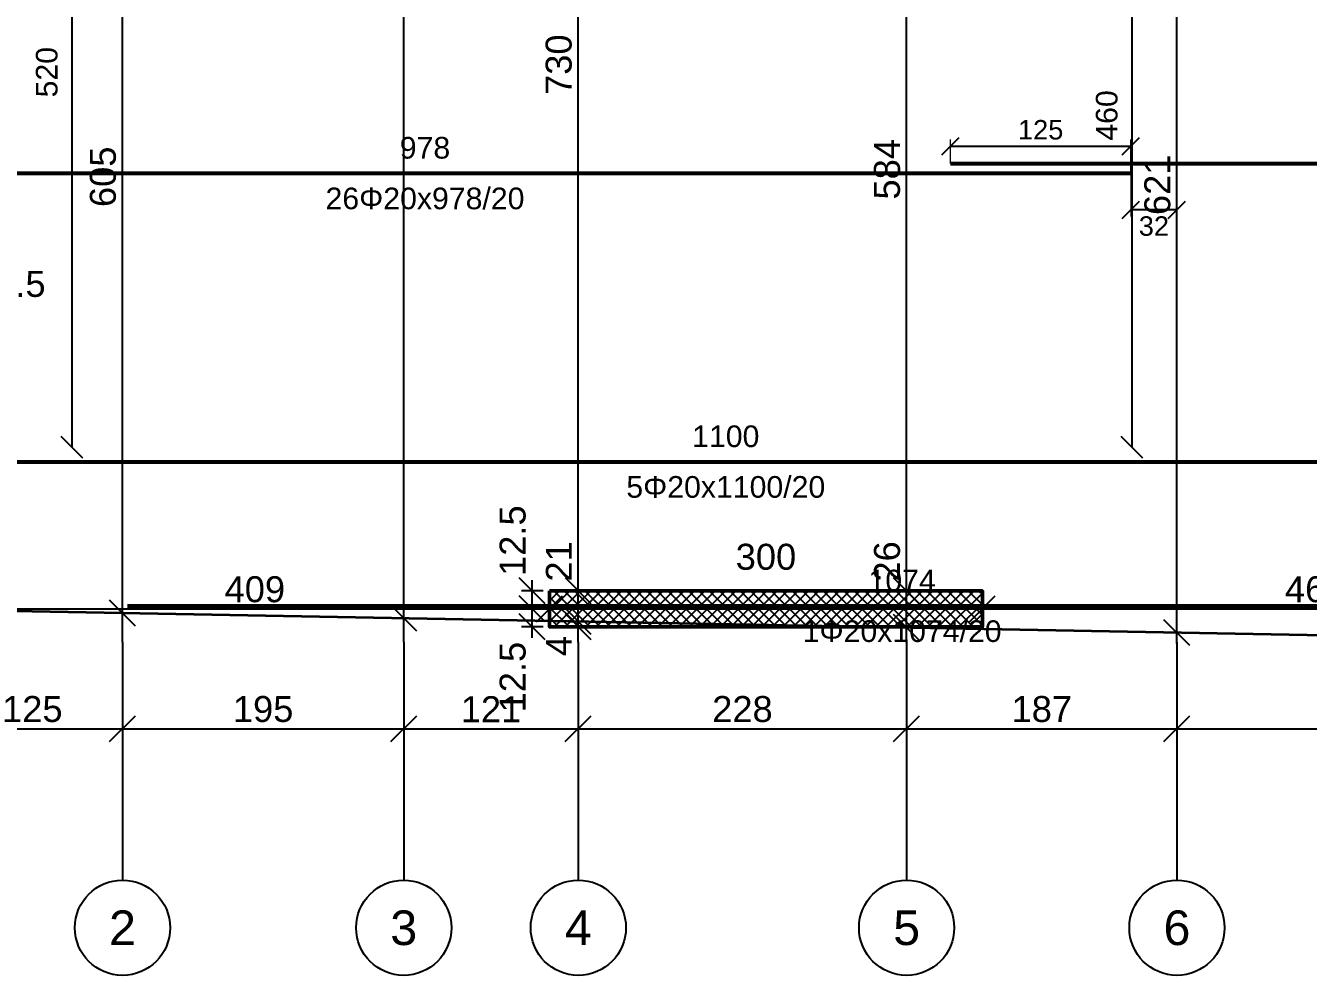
# Model space of a CAD drawing. Header units: millimetres. Extents: x -231 to 4719, y -2977 to 4533.
# Drawn here: x 217 to 1107, y -254 to 405 of the extents above; entities that cross this region are included whole.
import ezdxf
from ezdxf.enums import TextEntityAlignment as Align

# ---------------------------------------------------------------- set-up
doc = ezdxf.new("R2010")
doc.units = ezdxf.units.MM
for name, color, linetype in [('FW_AXIS', 7, 'Continuous'), ('FW_DIM', 7, 'Continuous'), ('FW_WALL_HATCH', 8, 'Continuous'), ('REB_BOT_MESH_X', 5, 'Continuous'), ('REB_BOT_MESH_X_AXDIM', 5, 'Continuous'), ('REB_BOT_MESH_X_LAP', 5, 'Continuous'), ('REB_BOT_MESH_X_RANGE', 5, 'Continuous'), ('REB_BOT_MESH_X_TEXT', 5, 'Continuous')]:
    doc.layers.add(name, color=color, linetype=linetype)
doc.layers.add('SLAB', color=3, linetype='Continuous', lineweight=35)
doc.layers.add('WALL', color=1, linetype='Continuous', lineweight=50)
doc.styles.add('REBAR_TXT', font='arial.ttf')
doc.styles.get("Standard").update_dxf_attribs({"font": 'arial.ttf'})
doc.dimstyles.new('FW_DIM', dxfattribs={"dimtxt": 18, "dimasz": 9, "dimexe": 7.5, "dimexo": 4.5, "dimgap": 4.5, "dimtad": 1, "dimdec": 0, "dimtxsty": 'Standard', "dimtsz": 9, "dimcen": 2.5, "dimdle": 7.5, "dimclrd": 256, "dimclre": 256, "dimclrt": 7, "dimazin": 3, "dimtfac": 1, "dimtmove": 2, "dimatfit": 3})
doc.dimstyles.new('REBAR LAP', dxfattribs={"dimtxt": 13.5, "dimasz": 2.5, "dimexe": 4.5, "dimexo": 0, "dimgap": 4.5, "dimtad": 1, "dimdec": 0, "dimtxsty": 'Standard', "dimtsz": 6, "dimcen": 2.5, "dimclrd": 6, "dimclre": 6, "dimclrt": 7, "dimazin": 3, "dimtfac": 1, "dimtmove": 2, "dimatfit": 3, "dimlwd": 25, "dimlwe": 18})
doc.dimstyles.new('REBAR M-200', dxfattribs={"dimtxt": 15, "dimasz": 15, "dimexe": 25, "dimexo": 12.5, "dimgap": 10, "dimtad": 1, "dimdec": 0, "dimtxsty": 'Standard', "dimblk": 'NONE', "dimcen": 50, "dimse1": 1, "dimse2": 1, "dimclrd": 6, "dimclre": 6, "dimclrt": 7, "dimazin": 3, "dimtfac": 1, "dimtmove": 2, "dimatfit": 3, "dimldrblk": 'NONE', "dimlwd": 53})
doc.dimstyles.new('REBAR RANGE', dxfattribs={"dimtxt": 15, "dimasz": 2.5, "dimexe": 0, "dimexo": 0, "dimgap": 10, "dimtad": 1, "dimdec": 0, "dimtxsty": 'Standard', "dimtsz": 7.5, "dimcen": 2.5, "dimse1": 1, "dimse2": 1, "dimclrd": 6, "dimclre": 6, "dimclrt": 7, "dimazin": 3, "dimtfac": 1, "dimtmove": 2, "dimatfit": 3, "dimlwd": 25})

# ---------------------------------------------------------------- blocks, each defined once
blk = doc.blocks.new('*D171')
at = {"color": 6, "lineweight": 53}
blk.add_line((5, 302.39), (983.5, 302.39), dxfattribs=at)
at = {"layer": 'Defpoints'}
for p in [(5, 302.39), (5, 302.39), (983.5, 302.39)]:
    blk.add_point(p, dxfattribs=at)
at = {"layer": 'REB_BOT_MESH_X', "color": 7, "insert": (494.25, 319.89), "char_height": 15, "attachment_point": 5}
blk.add_mtext('978', dxfattribs=at)
blk = doc.blocks.new('_NONE')
blk = doc.blocks.new('*D172')
at = {"color": 6, "lineweight": 53}
blk.add_line((858.5, 309.14), (1564, 309.14), dxfattribs=at)
at = {"layer": 'Defpoints'}
for p in [(858.5, 309.14), (858.5, 309.14), (1564, 309.14)]:
    blk.add_point(p, dxfattribs=at)
at = {"layer": 'REB_BOT_MESH_X', "color": 7, "insert": (1211.25, 326.64), "char_height": 15, "attachment_point": 5}
blk.add_mtext('706', dxfattribs=at)
blk = doc.blocks.new('_OBLIQUE')
at = {"color": 0, "linetype": 'BYBLOCK'}
blk.add_line((-0.5, -0.5), (0.5, 0.5), dxfattribs=at)
blk = doc.blocks.new('*D173')
at = {"color": 6, "lineweight": 18}
for p, q in [((858.5, 309.14), (858.5, 325.64)), ((983.5, 302.39), (983.5, 325.64))]:
    blk.add_line(p, q, dxfattribs=at)
at = {"color": 6, "lineweight": 25}
blk.add_line((858.5, 321.14), (983.5, 321.14), dxfattribs=at)
at = {"layer": 'Defpoints'}
for p in [(858.5, 321.14), (858.5, 309.14), (983.5, 302.39)]:
    blk.add_point(p, dxfattribs=at)
at = {"layer": 'REB_BOT_MESH_X_LAP', "color": 6, "xscale": 12, "yscale": 12}
for p in [(858.5, 321.14), (983.5, 321.14)]:
    blk.add_blockref('_OBLIQUE', p, dxfattribs=at)
at = {"layer": 'REB_BOT_MESH_X_LAP', "color": 7, "insert": (921, 332.39), "char_height": 13.5, "attachment_point": 5}
blk.add_mtext('125', dxfattribs=at)
blk = doc.blocks.new('*D174')
at = {"color": 6, "lineweight": 18}
for p, q in [((983.5, 302.39), (983.5, 272.39)), ((1015.5, 302.39), (1015.5, 272.39))]:
    blk.add_line(p, q, dxfattribs=at)
at = {"color": 6, "lineweight": 25}
blk.add_line((1015.5, 276.89), (983.5, 276.89), dxfattribs=at)
at = {"layer": 'Defpoints'}
for p in [(983.5, 302.39), (1015.5, 302.39), (1015.5, 276.89)]:
    blk.add_point(p, dxfattribs=at)
at = {"layer": 'REB_BOT_MESH_X_AXDIM', "color": 6, "xscale": 12, "yscale": 12}
for p in [(983.5, 276.89), (1015.5, 276.89)]:
    blk.add_blockref('_OBLIQUE', p, dxfattribs=at)
at = {"layer": 'REB_BOT_MESH_X_AXDIM', "color": 7, "insert": (999.5, 265.64), "char_height": 13.5, "attachment_point": 5}
blk.add_mtext('32', dxfattribs=at)
blk = doc.blocks.new('*D183')
at = {"color": 6, "lineweight": 53}
blk.add_line((153, 102.39), (1252.5, 102.39), dxfattribs=at)
at = {"layer": 'Defpoints'}
for p in [(153, 102.39), (153, 102.39), (1252.5, 102.39)]:
    blk.add_point(p, dxfattribs=at)
at = {"layer": 'REB_BOT_MESH_X', "color": 7, "insert": (702.75, 119.89), "char_height": 15, "attachment_point": 5}
blk.add_mtext('1100', dxfattribs=at)
blk = doc.blocks.new('*D191')
at = {"color": 6, "lineweight": 25}
blk.add_line((249.62, 112.39), (249.62, 632.39), dxfattribs=at)
at = {"layer": 'Defpoints'}
for p in [(249.62, 632.39), (249.62, 112.39), (249.62, 112.39)]:
    blk.add_point(p, dxfattribs=at)
at = {"layer": 'REB_BOT_MESH_X_RANGE', "color": 6, "xscale": 15, "yscale": 15, "rotation": 90}
for p in [(249.62, 632.39), (249.62, 112.39)]:
    blk.add_blockref('_OBLIQUE', p, dxfattribs=at)
at = {"layer": 'REB_BOT_MESH_X_RANGE', "color": 7, "insert": (232.12, 372.39), "char_height": 15, "attachment_point": 5, "rotation": 90}
blk.add_mtext('520', dxfattribs=at)
blk = doc.blocks.new('*D192')
at = {"color": 6, "lineweight": 25}
blk.add_line((984.38, 112.39), (984.38, 572.39), dxfattribs=at)
at = {"layer": 'Defpoints'}
for p in [(984.38, 572.39), (984.38, 112.39), (984.38, 112.39)]:
    blk.add_point(p, dxfattribs=at)
at = {"layer": 'REB_BOT_MESH_X_RANGE', "color": 6, "xscale": 15, "yscale": 15, "rotation": 90}
for p in [(984.38, 572.39), (984.38, 112.39)]:
    blk.add_blockref('_OBLIQUE', p, dxfattribs=at)
at = {"layer": 'REB_BOT_MESH_X_RANGE', "color": 7, "insert": (966.88, 342.39), "char_height": 15, "attachment_point": 5, "rotation": 90}
blk.add_mtext('460', dxfattribs=at)
blk = doc.blocks.new('*D214')
at = {"color": 6, "lineweight": 53}
blk.add_line((288, 2.39), (1362, 2.39), dxfattribs=at)
at = {"layer": 'Defpoints'}
for p in [(288, 2.39), (288, 2.39), (1362, 2.39)]:
    blk.add_point(p, dxfattribs=at)
at = {"layer": 'REB_BOT_MESH_X', "color": 7, "insert": (825, 19.89), "char_height": 15, "attachment_point": 5}
blk.add_mtext('1074', dxfattribs=at)
blk = doc.blocks.new('*D216')
for p, q in [((576.09, 0.34), (561.09, 0.34)), ((568.59, -19.66), (568.59, 7.84)), ((576.09, -12.16), (561.09, -12.16))]:
    blk.add_line(p, q)
at = {"layer": 'Defpoints'}
for p in [(580.59, 0.34), (568.59, -12.16), (580.59, -12.16)]:
    blk.add_point(p, dxfattribs=at)
at = {"layer": 'FW_DIM', "xscale": 18, "yscale": 18, "rotation": 90}
for p in [(568.59, 0.34), (568.59, -12.16)]:
    blk.add_blockref('_OBLIQUE', p, dxfattribs=at)
at = {"layer": 'FW_DIM', "color": 7, "insert": (555.09, -46.96), "char_height": 18, "attachment_point": 5, "rotation": 90}
blk.add_mtext('12.5', dxfattribs=at)
blk = doc.blocks.new('*D217')
for p, q in [((568.59, -7.16), (568.59, 20.34)), ((576.09, 12.84), (561.09, 12.84)), ((576.09, 0.34), (561.09, 0.34))]:
    blk.add_line(p, q)
at = {"layer": 'Defpoints'}
for p in [(580.59, 12.84), (568.59, 0.34), (580.59, 0.34)]:
    blk.add_point(p, dxfattribs=at)
at = {"layer": 'FW_DIM', "xscale": 18, "yscale": 18, "rotation": 90}
for p in [(568.59, 12.84), (568.59, 0.34)]:
    blk.add_blockref('_OBLIQUE', p, dxfattribs=at)
at = {"layer": 'FW_DIM', "color": 7, "insert": (555.09, 47.64), "char_height": 18, "attachment_point": 5, "rotation": 90}
blk.add_mtext('12.5', dxfattribs=at)
blk = doc.blocks.new('*D219')
for p, q in [((159.5, 204.5), (159.5, 219.5)), ((172, 204.5), (172, 219.5)), ((152, 212), (179.5, 212))]:
    blk.add_line(p, q)
at = {"layer": 'Defpoints'}
for p in [(159.5, 212), (159.5, 200), (172, 200)]:
    blk.add_point(p, dxfattribs=at)
at = {"layer": 'FW_DIM', "xscale": 18, "yscale": 18}
for p in [(159.5, 212), (172, 212)]:
    blk.add_blockref('_OBLIQUE', p, dxfattribs=at)
at = {"layer": 'FW_DIM', "color": 7, "insert": (206.8, 225.5), "char_height": 18, "attachment_point": 5}
blk.add_mtext('12.5', dxfattribs=at)
blk = doc.blocks.new('*D255')
for p, q in [((164.5, 0.34), (588.09, 0.34)), ((172, 4.84), (172, 7.84)), ((580.59, 4.84), (580.59, 7.84))]:
    blk.add_line(p, q)
at = {"layer": 'Defpoints'}
for p in [(172, 0.34), (172, 0.34), (580.59, 0.34)]:
    blk.add_point(p, dxfattribs=at)
at = {"layer": 'FW_DIM', "xscale": 18, "yscale": 18}
for p in [(172, 0.34), (580.59, 0.34)]:
    blk.add_blockref('_OBLIQUE', p, dxfattribs=at)
at = {"layer": 'FW_DIM', "color": 7, "insert": (376.3, 13.84), "char_height": 18, "attachment_point": 5}
blk.add_mtext('409', dxfattribs=at)
blk = doc.blocks.new('*D256')
for p, q in [((573.09, 0.34), (888.09, 0.34)), ((580.59, 4.84), (580.59, 7.84)), ((880.59, 4.84), (880.59, 7.84))]:
    blk.add_line(p, q)
at = {"layer": 'Defpoints'}
for p in [(580.59, 0.34), (580.59, 0.34), (880.59, 0.34)]:
    blk.add_point(p, dxfattribs=at)
at = {"layer": 'FW_DIM', "xscale": 18, "yscale": 18}
for p in [(580.59, 0.34), (880.59, 0.34)]:
    blk.add_blockref('_OBLIQUE', p, dxfattribs=at)
at = {"layer": 'FW_DIM', "color": 7, "insert": (730.59, 36.34), "char_height": 18, "attachment_point": 5}
blk.add_mtext('300', dxfattribs=at)
blk = doc.blocks.new('*D257')
for p, q in [((873.09, 0.34), (1349.5, 0.34)), ((880.59, 4.84), (880.59, 7.84)), ((1342, 4.84), (1342, 7.84))]:
    blk.add_line(p, q)
at = {"layer": 'Defpoints'}
for p in [(880.59, 0.34), (880.59, 0.34), (1342, 0.34)]:
    blk.add_point(p, dxfattribs=at)
at = {"layer": 'FW_DIM', "xscale": 18, "yscale": 18}
for p in [(880.59, 0.34), (1342, 0.34)]:
    blk.add_blockref('_OBLIQUE', p, dxfattribs=at)
at = {"layer": 'FW_DIM', "color": 7, "insert": (1111.3, 13.84), "char_height": 18, "attachment_point": 5}
blk.add_mtext('461', dxfattribs=at)
blk = doc.blocks.new('*D291')
for p, q in [((284.56, -10.06), (284.56, 609.8)), ((280.06, 602.3), (277.06, 602.3)), ((280.06, -2.56), (277.06, -2.56))]:
    blk.add_line(p, q)
at = {"layer": 'Defpoints'}
for p in [(284.56, 602.3), (284.56, -2.56), (284.56, -2.56)]:
    blk.add_point(p, dxfattribs=at)
at = {"layer": 'FW_DIM', "xscale": 18, "yscale": 18, "rotation": 90}
for p in [(284.56, 602.3), (284.56, -2.56)]:
    blk.add_blockref('_OBLIQUE', p, dxfattribs=at)
at = {"layer": 'FW_DIM', "color": 7, "insert": (271.06, 299.87), "char_height": 18, "attachment_point": 5, "rotation": 90}
blk.add_mtext('605', dxfattribs=at)
blk = doc.blocks.new('*D296')
for p, q in [((479.51, -13.69), (479.51, 1354.79)), ((475.01, 1347.29), (472.01, 1347.29)), ((475.01, -6.19), (472.01, -6.19))]:
    blk.add_line(p, q)
at = {"layer": 'Defpoints'}
for p in [(479.51, 1347.29), (479.51, -6.19), (479.51, -6.19)]:
    blk.add_point(p, dxfattribs=at)
at = {"layer": 'FW_DIM', "xscale": 18, "yscale": 18, "rotation": 90}
for p in [(479.51, 1347.29), (479.51, -6.19)]:
    blk.add_blockref('_OBLIQUE', p, dxfattribs=at)
at = {"layer": 'FW_DIM', "color": 7, "insert": (466.01, 670.55), "char_height": 18, "attachment_point": 5, "rotation": 90}
blk.add_mtext('1353', dxfattribs=at)
blk = doc.blocks.new('*D298')
for p, q in [((596.03, -8.44), (593.03, -8.44)), ((600.53, -19.66), (600.53, -0.94)), ((596.03, -12.16), (593.03, -12.16))]:
    blk.add_line(p, q)
at = {"layer": 'Defpoints'}
for p in [(600.53, -8.44), (600.53, -12.16), (600.53, -12.16)]:
    blk.add_point(p, dxfattribs=at)
at = {"layer": 'FW_DIM', "xscale": 18, "yscale": 18, "rotation": 90}
for p in [(600.53, -8.44), (600.53, -12.16)]:
    blk.add_blockref('_OBLIQUE', p, dxfattribs=at)
at = {"layer": 'FW_DIM', "color": 7, "insert": (587.03, -25.36), "char_height": 18, "attachment_point": 5, "rotation": 90}
blk.add_mtext('4', dxfattribs=at)
blk = doc.blocks.new('*D299')
for p, q in [((600.53, -15.94), (600.53, 20.34)), ((596.03, 12.84), (593.03, 12.84)), ((596.03, -8.44), (593.03, -8.44))]:
    blk.add_line(p, q)
at = {"layer": 'Defpoints'}
for p in [(600.53, 12.84), (600.53, -8.44), (600.53, -8.44)]:
    blk.add_point(p, dxfattribs=at)
at = {"layer": 'FW_DIM', "xscale": 18, "yscale": 18, "rotation": 90}
for p in [(600.53, 12.84), (600.53, -8.44)]:
    blk.add_blockref('_OBLIQUE', p, dxfattribs=at)
at = {"layer": 'FW_DIM', "color": 7, "insert": (587.03, 33.24), "char_height": 18, "attachment_point": 5, "rotation": 90}
blk.add_mtext('21', dxfattribs=at)
blk = doc.blocks.new('*D300')
for p, q in [((600.53, 5.34), (600.53, 749.85)), ((596.03, 742.35), (593.03, 742.35)), ((596.03, 12.84), (593.03, 12.84))]:
    blk.add_line(p, q)
at = {"layer": 'Defpoints'}
for p in [(600.53, 742.35), (600.53, 12.84), (600.53, 12.84)]:
    blk.add_point(p, dxfattribs=at)
at = {"layer": 'FW_DIM', "xscale": 18, "yscale": 18, "rotation": 90}
for p in [(600.53, 742.35), (600.53, 12.84)]:
    blk.add_blockref('_OBLIQUE', p, dxfattribs=at)
at = {"layer": 'FW_DIM', "color": 7, "insert": (587.03, 377.59), "char_height": 18, "attachment_point": 5, "rotation": 90}
blk.add_mtext('730', dxfattribs=at)
blk = doc.blocks.new('*D303')
for p, q in [((828.11, -20.17), (828.11, 20.34)), ((823.61, 12.84), (820.61, 12.84)), ((823.61, -12.67), (820.61, -12.67))]:
    blk.add_line(p, q)
at = {"layer": 'Defpoints'}
for p in [(828.11, 12.84), (828.11, -12.67), (828.11, -12.67)]:
    blk.add_point(p, dxfattribs=at)
at = {"layer": 'FW_DIM', "xscale": 18, "yscale": 18, "rotation": 90}
for p in [(828.11, 12.84), (828.11, -12.67)]:
    blk.add_blockref('_OBLIQUE', p, dxfattribs=at)
at = {"layer": 'FW_DIM', "color": 7, "insert": (814.61, 33.24), "char_height": 18, "attachment_point": 5, "rotation": 90}
blk.add_mtext('26', dxfattribs=at)
blk = doc.blocks.new('*D304')
for p, q in [((828.11, 5.34), (828.11, 604.83)), ((823.61, 597.33), (820.61, 597.33)), ((823.61, 12.84), (820.61, 12.84))]:
    blk.add_line(p, q)
at = {"layer": 'Defpoints'}
for p in [(828.11, 597.33), (828.11, 12.84), (828.11, 12.84)]:
    blk.add_point(p, dxfattribs=at)
at = {"layer": 'FW_DIM', "xscale": 18, "yscale": 18, "rotation": 90}
for p in [(828.11, 597.33), (828.11, 12.84)]:
    blk.add_blockref('_OBLIQUE', p, dxfattribs=at)
at = {"layer": 'FW_DIM', "color": 7, "insert": (814.61, 305.08), "char_height": 18, "attachment_point": 5, "rotation": 90}
blk.add_mtext('584', dxfattribs=at)
blk = doc.blocks.new('*D313')
for p, q in [((1011, 604.8), (1008, 604.8)), ((1015.5, -23.66), (1015.5, 612.3)), ((1011, -16.16), (1008, -16.16))]:
    blk.add_line(p, q)
at = {"layer": 'Defpoints'}
for p in [(1015.5, 604.8), (1015.5, -16.16), (1015.5, -16.16)]:
    blk.add_point(p, dxfattribs=at)
at = {"layer": 'FW_DIM', "xscale": 18, "yscale": 18, "rotation": 90}
for p in [(1015.5, 604.8), (1015.5, -16.16)]:
    blk.add_blockref('_OBLIQUE', p, dxfattribs=at)
at = {"layer": 'FW_DIM', "color": 7, "insert": (1002, 294.32), "char_height": 18, "attachment_point": 5, "rotation": 90}
blk.add_mtext('621', dxfattribs=at)
blk = doc.blocks.new('*D334')
for p, q in [((159.5, -27.2), (159.5, -90.2)), ((284.6, -27.2), (284.6, -90.2)), ((152, -82.7), (292.1, -82.7))]:
    blk.add_line(p, q)
at = {"layer": 'Defpoints'}
for p in [(159.5, -22.7), (284.6, -22.7), (159.5, -82.7)]:
    blk.add_point(p, dxfattribs=at)
at = {"layer": 'FW_DIM', "xscale": 18, "yscale": 18}
for p in [(159.5, -82.7), (284.6, -82.7)]:
    blk.add_blockref('_OBLIQUE', p, dxfattribs=at)
at = {"layer": 'FW_DIM', "color": 7, "insert": (222.05, -69.2), "char_height": 18, "attachment_point": 5}
blk.add_mtext('125', dxfattribs=at)
blk = doc.blocks.new('*D335')
for p, q in [((284.6, -27.2), (284.6, -90.2)), ((479.5, -27.2), (479.5, -90.2)), ((277.1, -82.7), (487, -82.7))]:
    blk.add_line(p, q)
at = {"layer": 'Defpoints'}
for p in [(284.6, -22.7), (479.5, -22.7), (284.6, -82.7)]:
    blk.add_point(p, dxfattribs=at)
at = {"layer": 'FW_DIM', "xscale": 18, "yscale": 18}
for p in [(284.6, -82.7), (479.5, -82.7)]:
    blk.add_blockref('_OBLIQUE', p, dxfattribs=at)
at = {"layer": 'FW_DIM', "color": 7, "insert": (382.05, -69.2), "char_height": 18, "attachment_point": 5}
blk.add_mtext('195', dxfattribs=at)
blk = doc.blocks.new('*D336')
for p, q in [((479.5, -27.2), (479.5, -90.2)), ((600.5, -27.2), (600.5, -90.2)), ((472, -82.7), (608, -82.7))]:
    blk.add_line(p, q)
at = {"layer": 'Defpoints'}
for p in [(479.5, -22.7), (600.5, -22.7), (479.5, -82.7)]:
    blk.add_point(p, dxfattribs=at)
at = {"layer": 'FW_DIM', "xscale": 18, "yscale": 18}
for p in [(479.5, -82.7), (600.5, -82.7)]:
    blk.add_blockref('_OBLIQUE', p, dxfattribs=at)
at = {"layer": 'FW_DIM', "color": 7, "insert": (540, -69.2), "char_height": 18, "attachment_point": 5}
blk.add_mtext('121', dxfattribs=at)
blk = doc.blocks.new('*D337')
for p, q in [((600.5, -27.2), (600.5, -90.2)), ((828.1, -27.2), (828.1, -90.2)), ((593, -82.7), (835.6, -82.7))]:
    blk.add_line(p, q)
at = {"layer": 'Defpoints'}
for p in [(600.5, -22.7), (828.1, -22.7), (600.5, -82.7)]:
    blk.add_point(p, dxfattribs=at)
at = {"layer": 'FW_DIM', "xscale": 18, "yscale": 18}
for p in [(600.5, -82.7), (828.1, -82.7)]:
    blk.add_blockref('_OBLIQUE', p, dxfattribs=at)
at = {"layer": 'FW_DIM', "color": 7, "insert": (714.3, -69.2), "char_height": 18, "attachment_point": 5}
blk.add_mtext('228', dxfattribs=at)
blk = doc.blocks.new('*D338')
for p, q in [((828.1, -27.2), (828.1, -90.2)), ((1015.5, -27.2), (1015.5, -90.2)), ((820.6, -82.7), (1023, -82.7))]:
    blk.add_line(p, q)
at = {"layer": 'Defpoints'}
for p in [(828.1, -22.7), (1015.5, -22.7), (828.1, -82.7)]:
    blk.add_point(p, dxfattribs=at)
at = {"layer": 'FW_DIM', "xscale": 18, "yscale": 18}
for p in [(828.1, -82.7), (1015.5, -82.7)]:
    blk.add_blockref('_OBLIQUE', p, dxfattribs=at)
at = {"layer": 'FW_DIM', "color": 7, "insert": (921.8, -69.2), "char_height": 18, "attachment_point": 5}
blk.add_mtext('187', dxfattribs=at)
blk = doc.blocks.new('*D339')
for p, q in [((1015.5, -27.2), (1015.5, -90.2)), ((1354.5, -27.2), (1354.5, -90.2)), ((1008, -82.7), (1362, -82.7))]:
    blk.add_line(p, q)
at = {"layer": 'Defpoints'}
for p in [(1015.5, -22.7), (1354.5, -22.7), (1015.5, -82.7)]:
    blk.add_point(p, dxfattribs=at)
at = {"layer": 'FW_DIM', "xscale": 18, "yscale": 18}
for p in [(1015.5, -82.7), (1354.5, -82.7)]:
    blk.add_blockref('_OBLIQUE', p, dxfattribs=at)
at = {"layer": 'FW_DIM', "color": 7, "insert": (1185, -69.2), "char_height": 18, "attachment_point": 5}
blk.add_mtext('339', dxfattribs=at)

msp = doc.modelspace()

# ---------------------------------------------------------------- hatches: boundary and pattern name
at = {"layer": 'FW_WALL_HATCH'}
h = msp.add_hatch(dxfattribs=at)
h.set_pattern_fill('ANSI37', scale=1.6)
h.paths.add_polyline_path([(580.59, -12.16), (580.59, 12.84), (880.59, 12.84), (880.59, -12.16), (580.59, -12.16)])

# ---------------------------------------------------------------- linework, layer by layer
at = {"layer": 'FW_AXIS', "color": 8}
for p, q in [((284.56, -22.7), (284.56, 1567.29)), ((479.51, -22.7), (479.51, 1567.29)), ((600.53, -22.7), (600.53, 1567.29)), ((828.11, -22.7), (828.11, 1567.29)), ((1015.5, -22.7), (1015.5, 1567.29)), ((0, 0.34), (1569.04, 0.34))]:
    msp.add_line(p, q, dxfattribs=at)
at = {"layer": 'FW_AXIS', "linetype": 'CONTINUOUS'}
for p, q in [((284.56, -22.7), (284.56, -187.7)), ((479.51, -22.7), (479.51, -187.7)), ((600.53, -22.7), (600.53, -187.7)), ((828.11, -22.7), (828.11, -187.7)), ((1015.5, -22.7), (1015.5, -187.7))]:
    msp.add_line(p, q, dxfattribs=at)
at = {"layer": 'FW_AXIS'}
for centre in [(284.56, -220.7), (479.51, -220.7), (600.53, -220.7), (828.11, -220.7), (1015.5, -220.7)]:
    msp.add_circle(centre, 33, dxfattribs=at)
at = {"layer": 'SLAB'}
msp.add_lwpolyline([(466.99, 1567.29), (1367, 1567.16), (1366.99, 1469.29), (1568.99, 1469.29), (1568.99, 965.31), (1367, 965.31), (1367, 579.33), (1569.04, 579.33), (1569.04, 75.3), (1367, 75.3), (1367, -22.7), (147, 0), (147, 97.95), (0, 97.95), (0, 864.29), (202.2, 864.29), (202.2, 902.97), (354.91, 1159.94), (265.01, 1159.94), (265.01, 1469.19), (466.99, 1469.19), (466.99, 1567.29)], dxfattribs=at)
at = {"layer": 'WALL'}
msp.add_lwpolyline([(580.59, 12.84), (880.59, 12.84), (880.59, -12.16), (580.59, -12.16)], close=True, dxfattribs=at)

# ---------------------------------------------------------------- texts
at = {"layer": 'FW_AXIS', "color": 7, "style": 'REBAR_TXT'}
for s, p in [('2', (284.56, -220.7)), ('3', (479.51, -220.7)), ('4', (600.53, -220.7)), ('5', (828.11, -220.7)), ('6', (1015.5, -220.7))]:
    msp.add_text(s, height=24, dxfattribs=at).set_placement(p, align=Align.MIDDLE_CENTER)
at = {"layer": 'REB_BOT_MESH_X_TEXT', "color": 7, "style": 'REBAR_TXT'}
for s, p in [('26Φ20x978/20', (494.25, 292.39)), ('5Φ20x1100/20', (702.75, 92.39)), ('1Φ20x1074/20', (825, -7.61))]:
    msp.add_text(s, height=15, dxfattribs=at).set_placement(p, align=Align.TOP_CENTER)

# ---------------------------------------------------------------- dimensions: what is measured, and where the dimension line sits
at = {"layer": 'FW_DIM'}
for base, p1, p2, text, picture, middle in [((479.51, -6.19), (479.51, -6.19), (479.51, 1347.29), '1353', '*D296', (466.01, 670.55)), ((600.53, 12.84), (600.53, 12.84), (600.53, 742.35), '730', '*D300', (587.03, 377.59)), ((1015.5, -16.16), (1015.5, -16.16), (1015.5, 604.8), '621', '*D313', (1002, 294.32)), ((284.56, -2.56), (284.56, -2.56), (284.56, 602.3), '605', '*D291', (271.06, 299.87)), ((828.11, 12.84), (828.11, 12.84), (828.11, 597.33), '584', '*D304', (814.61, 305.08)), ((568.59, 0.34), (580.59, 0.34), (580.59, 12.84), '12.5', '*D217', (555.09, 47.64)), ((600.53, -8.44), (600.53, -8.44), (600.53, 12.84), '21', '*D299', (587.03, 33.24)), ((828.11, -12.67), (828.11, -12.67), (828.11, 12.84), '26', '*D303', (814.61, 33.24)), ((568.59, -12.16), (580.59, -12.16), (580.59, 0.34), '12.5', '*D216', (555.09, -46.96)), ((600.53, -12.16), (600.53, -12.16), (600.53, -8.44), '4', '*D298', (587.03, -25.36))]:
    dim = msp.add_linear_dim(base=base, p1=p1, p2=p2, angle=90, text=text, dimstyle='FW_DIM', override={"dimtmove": 2}, dxfattribs=at)
    dim.commit()
    dim.dimension.update_dxf_attribs({"geometry": picture, "text_midpoint": middle, "dimtype": 160})
for base, p1, p2, text, picture, middle in [((159.5, 212), (159.5, 200), (172, 200), '12.5', '*D219', (206.8, 225.5)), ((580.59, 0.34), (580.59, 0.34), (880.59, 0.34), '300', '*D256', (730.59, 36.34)), ((172, 0.34), (172, 0.34), (580.59, 0.34), '409', '*D255', (376.3, 13.84)), ((880.59, 0.34), (880.59, 0.34), (1342, 0.34), '461', '*D257', (1111.3, 13.84))]:
    dim = msp.add_linear_dim(base=base, p1=p1, p2=p2, text=text, dimstyle='FW_DIM', override={"dimtmove": 2}, dxfattribs=at)
    dim.commit()
    dim.dimension.update_dxf_attribs({"geometry": picture, "text_midpoint": middle, "dimtype": 160})
for base, p1, p2, picture, middle in [((159.5, -82.7), (159.5, -22.7), (284.6, -22.7), '*D334', (222.05, -69.2)), ((284.6, -82.7), (284.6, -22.7), (479.5, -22.7), '*D335', (382.05, -69.2)), ((479.5, -82.7), (479.5, -22.7), (600.5, -22.7), '*D336', (540, -69.2)), ((600.5, -82.7), (600.5, -22.7), (828.1, -22.7), '*D337', (714.3, -69.2)), ((828.1, -82.7), (828.1, -22.7), (1015.5, -22.7), '*D338', (921.8, -69.2)), ((1015.5, -82.7), (1015.5, -22.7), (1354.5, -22.7), '*D339', (1185, -69.2))]:
    dim = msp.add_linear_dim(base=base, p1=p1, p2=p2, dimstyle='FW_DIM', dxfattribs=at)
    dim.commit()
    dim.dimension.update_dxf_attribs({"geometry": picture, "text_midpoint": middle})
at = {"layer": 'REB_BOT_MESH_X'}
for base, p1, p2, picture, middle in [((5, 302.39254739), (5, 302.39254739), (983.5, 302.39254739), '*D171', (494.25, 319.89254739)), ((858.5, 309.14254739), (858.5, 309.14254739), (1564, 309.14254739), '*D172', (1211.25, 326.64254739)), ((153, 102.39254739), (153, 102.39254739), (1252.5, 102.39254739), '*D183', (702.75, 119.89254739)), ((288, 2.39), (288, 2.39), (1362, 2.39), '*D214', (825, 19.89))]:
    dim = msp.add_linear_dim(base=base, p1=p1, p2=p2, dimstyle='REBAR M-200', dxfattribs=at)
    dim.commit()
    dim.dimension.update_dxf_attribs({"geometry": picture, "text_midpoint": middle})
at = {"layer": 'REB_BOT_MESH_X_AXDIM'}
dim = msp.add_linear_dim(base=(1015.5, 276.89), p1=(1015.5, 302.39), p2=(983.5, 302.39), dimstyle='REBAR LAP', dxfattribs=at)
dim.commit()
dim.dimension.update_dxf_attribs({"geometry": '*D174', "text_midpoint": (999.5, 265.64)})
at = {"layer": 'REB_BOT_MESH_X_LAP'}
dim = msp.add_linear_dim(base=(858.5, 321.14), p1=(858.5, 309.14), p2=(983.5, 302.39), dimstyle='REBAR LAP', dxfattribs=at)
dim.commit()
dim.dimension.update_dxf_attribs({"geometry": '*D173', "text_midpoint": (921, 332.39)})
at = {"layer": 'REB_BOT_MESH_X_RANGE'}
for base, p1, p2, picture, middle in [((249.62, 112.39), (249.62, 112.39), (249.62, 632.39), '*D191', (232.12, 372.39)), ((984.38, 112.39), (984.38, 112.39), (984.38, 572.39), '*D192', (966.88, 342.39))]:
    dim = msp.add_linear_dim(base=base, p1=p1, p2=p2, angle=90, dimstyle='REBAR RANGE', dxfattribs=at)
    dim.commit()
    dim.dimension.update_dxf_attribs({"geometry": picture, "text_midpoint": middle})

doc.saveas('drawing.dxf')
